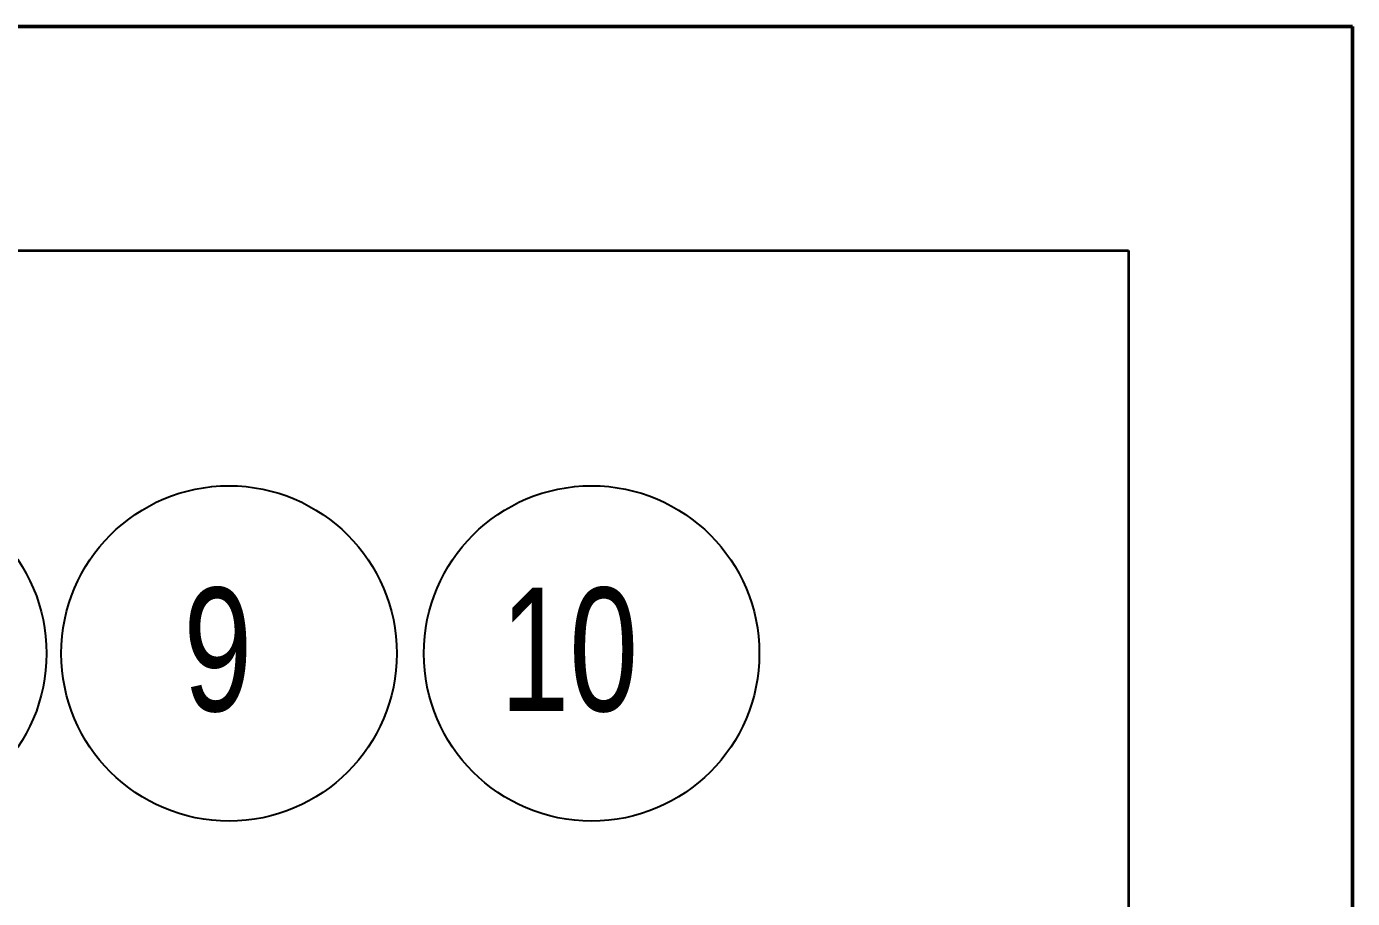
# Model space of a CAD drawing. Header units: millimetres. Extents: x 0 to 279, y 0 to 216.
# Drawn here: x 241.81 to 279.4, y 191.17 to 215.9 of the extents above; entities that cross this region are included whole.
import ezdxf

# ---------------------------------------------------------------- set-up
doc = ezdxf.new("R2010")
doc.units = ezdxf.units.MM
doc.layers.add('DIM', color=1, linetype='Continuous')
doc.layers.add('PAGE_BORDER', color=7, linetype='Continuous')
doc.styles.add('SLDTEXTSTYLE0', font='TXT', dxfattribs={"width": 0.75})

# ---------------------------------------------------------------- blocks, each defined once
blk = doc.blocks.new('SW_NOTE_2')
at = {"layer": 'DIM', "color": 0}
blk.add_circle((1.293, 2.648), 4.755, dxfattribs=at)
at = {"layer": 'DIM', "color": 0, "insert": (0, 4.512), "char_height": 3.5, "attachment_point": 1, "style": 'SLDTEXTSTYLE0'}
blk.add_mtext('9', dxfattribs=at)
blk = doc.blocks.new('SW_NOTE_3')
at = {"layer": 'DIM', "color": 0}
blk.add_circle((2.586, 2.648), 4.755, dxfattribs=at)
at = {"layer": 'DIM', "color": 0, "insert": (0, 4.512), "char_height": 3.5, "attachment_point": 1, "style": 'SLDTEXTSTYLE0'}
blk.add_mtext('10', dxfattribs=at)
blk = doc.blocks.new('SW_NOTE_12')
at = {"layer": 'DIM', "color": 0}
blk.add_circle((-0.449, 4.734), 4.755, dxfattribs=at)
at = {"layer": 'DIM', "color": 0, "insert": (-0.485, 6.597), "char_height": 3.5, "attachment_point": 2, "style": 'SLDTEXTSTYLE0'}
blk.add_mtext('8', dxfattribs=at)

msp = doc.modelspace()

# ---------------------------------------------------------------- linework, layer by layer
at = {"color": 7, "linetype": 'Continuous', "lineweight": 50}
for p in [(0, 215.9), (279.4, 0)]:
    msp.add_line(p, (279.4, 215.9), dxfattribs=at)
at = {"layer": 'PAGE_BORDER', "lineweight": 35}
for p, q in [((6.35, 209.55), (273.05, 209.55)), ((273.05, 209.55), (273.05, 6.35))]:
    msp.add_line(p, q, dxfattribs=at)

# ---------------------------------------------------------------- block references
at = {"layer": 'DIM'}
for name, p in [('SW_NOTE_12', (238.066, 193.389)), ('SW_NOTE_2', (246.254, 195.474)), ('SW_NOTE_3', (255.241, 195.474))]:
    msp.add_blockref(name, p, dxfattribs=at)

doc.saveas('drawing.dxf')
